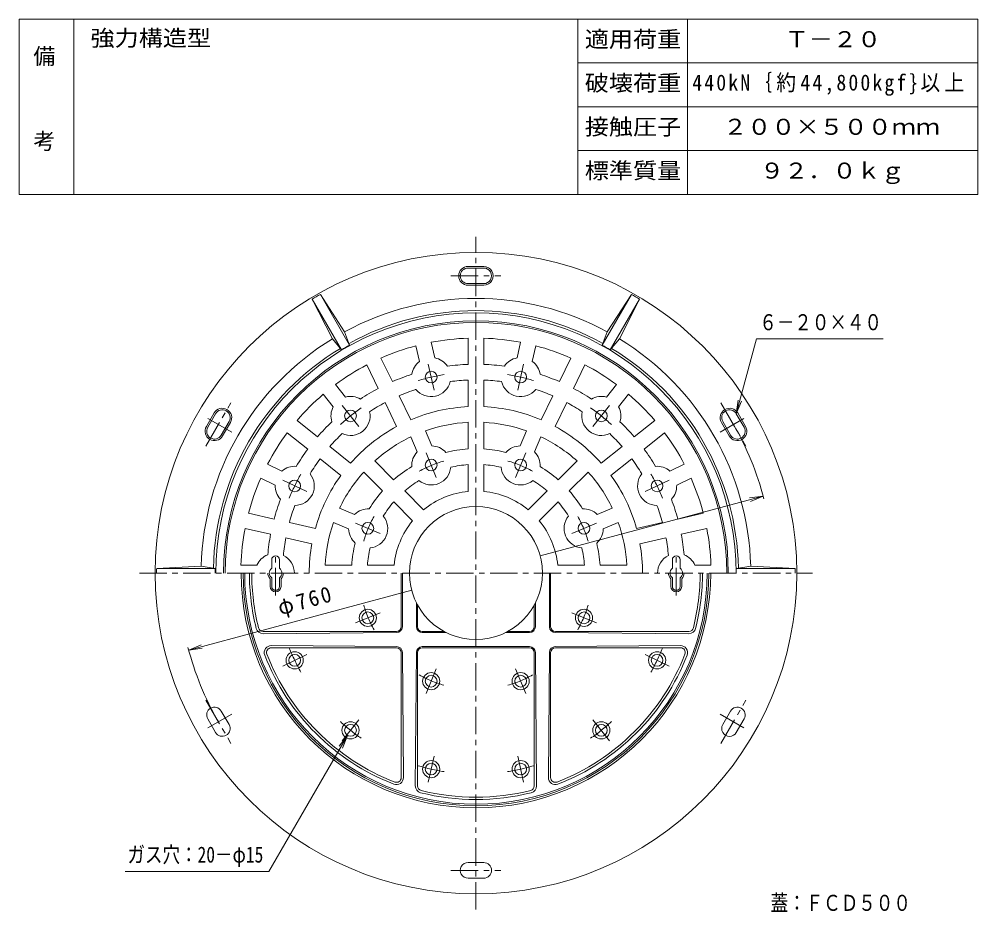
# Model space of a CAD drawing. Units: millimetres, scale not verified. Extents: x -687 to 538, y -936 to 985.
# Drawn here: x -687 to 538, y -156 to 985 of the extents above; entities that cross this region are included whole.
import ezdxf
from ezdxf.enums import TextEntityAlignment as Align

# ---------------------------------------------------------------- set-up
doc = ezdxf.new("R2010")
doc.units = ezdxf.units.MM
doc.header["$LTSCALE"] = 7
doc.linetypes.add('CHAIN1', pattern=[8, 5, -1, 1, -1])
for name, color, linetype, lineweight in [('0-0_通り芯', 7, 'Continuous', 18), ('0-1_躯体', 2, 'Continuous', 18), ('0-2_仕上', 3, 'Continuous', 18), ('0-4_その他', 7, 'Continuous', 18), ('0-5_寸法', 7, 'Continuous', 18), ('0-9', 7, 'CHAIN1', 18), ('F-0_F-0ﾚｲﾔ', 7, 'Continuous', 18)]:
    doc.layers.add(name, color=color, linetype=linetype, lineweight=lineweight)
doc.layers.add('F-4_F-4ﾚｲﾔ', color=2, linetype='Continuous')
doc.styles.add('ＭＳ ゴシック', font='')
doc.styles.get('ＭＳ ゴシック').set_extended_font_data('MS Gothic')

msp = doc.modelspace()

# ---------------------------------------------------------------- linework, layer by layer
at = {"layer": '0-0_通り芯'}
msp.add_line((-368.197, -104.158), (-551.871, -104.158), dxfattribs=at)
at = {"layer": '0-1_躯体'}
for p, q in [((-113.747, 669.274), (-93.747, 669.275)), ((-113.747, 667.275), (-93.747, 667.275)), ((-113.747, 647.274), (-93.747, 647.274)), ((-113.747, 645.275), (-93.747, 645.275)), ((-312.921, 627.575), (-287.08, 576.817)), ((-312.921, 627.575), (-275.484, 562.732)), ((-271.492, 585.817), (-302.529, 633.575)), ((-302.529, 633.575), (-265.092, 568.731)), ((95.035, 633.575), (57.597, 568.731)), ((95.035, 633.575), (63.998, 585.817)), ((105.427, 627.575), (67.99, 562.732)), ((79.586, 576.817), (105.427, 627.575)), ((-275.484, 562.732), (-287.08, 576.817)), ((-271.492, 585.817), (-265.092, 568.731)), ((57.597, 568.731), (63.998, 585.817)), ((79.586, 576.817), (67.99, 562.732)), ((-448.229, 464.614), (-438.229, 481.935)), ((-446.497, 463.614), (-436.497, 480.935)), ((229.003, 480.935), (239.003, 463.614)), ((230.735, 481.935), (240.735, 464.614)), ((-429.176, 453.614), (-419.176, 470.935)), ((-427.444, 452.614), (-417.444, 469.935)), ((209.95, 469.935), (219.95, 452.614)), ((211.682, 470.935), (221.682, 453.614)), ((-454.825, 286.275), (-436.828, 283.275)), ((229.334, 283.275), (247.331, 286.275)), ((304.209, 283.275), (229.334, 283.275)), ((304.209, 283.275), (247.331, 286.275)), ((-429.176, 100.935), (-419.176, 83.614)), ((211.682, 83.614), (221.682, 100.935)), ((-446.497, 90.935), (-436.497, 73.614)), ((229.003, 73.614), (239.003, 90.935)), ((-113.747, -92.725), (-93.747, -92.725)), ((-113.747, -112.725), (-93.747, -112.725))]:
    msp.add_line(p, q, dxfattribs=at)
at = {"layer": '0-1_躯体', "linetype": 'CHAIN1'}
for p, q in [((-135.747, 657.274), (-71.747, 657.275)), ((-448.837, 439.562), (-416.837, 494.987)), ((209.343, 494.987), (241.343, 439.562)), ((-415.866, 457.477), (-449.807, 477.073)), ((208.372, 457.477), (242.313, 477.073)), ((-448.837, 114.987), (-416.837, 59.562)), ((209.343, 59.562), (241.343, 114.987)), ((-415.866, 97.073), (-449.807, 77.477)), ((208.372, 97.073), (242.313, 77.477)), ((-135.747, -102.725), (-71.747, -102.725))]:
    msp.add_line(p, q, dxfattribs=at)
at = {"layer": '0-1_躯体'}
msp.add_lwpolyline([(-454.825, 286.275), (-511.703, 283.275), (-436.828, 283.275)], dxfattribs=at)
msp.add_circle((-103.747, 277.275), 410, dxfattribs=at)
for centre, radius, start, end in [((-113.747, 657.275), 12, 90.00021, 270.00021), ((-113.747, 657.275), 10, 90.00021, 270.00021), ((-93.747, 657.275), 12, 270.00021, 90.00021), ((-93.747, 657.275), 10, 270.00021, 90.00021), ((-103.747, 277.275), 408, 119.15738, 120.84262), ((-103.747, 277.275), 351.193, 61.46849, 118.53152), ((-103.747, 277.275), 408, 59.15738, 60.84262), ((-103.747, 277.275), 335.5, 61.09186, 118.90814), ((-103.747, 277.275), 332.5, 0, 180), ((-103.747, 277.275), 322.5, 0, 180), ((-103.747, 277.275), 351.193, 121.46849, 178.53152), ((-103.747, 277.275), 351.193, 1.46848, 58.53152), ((-103.747, 277.275), 335.5, 121.09186, 178.90814), ((-103.747, 277.275), 333.135, 118.968, 121.032), ((-103.747, 277.275), 333.135, 58.968, 61.032), ((-103.747, 277.275), 335.5, 1.09186, 58.90816), ((-180.85, 510.348), 1.5, 41.28191, 108.32831), ((-427.837, 475.935), 12, 330.00021, 150.00021), ((-427.837, 475.935), 10, 330.00021, 150.00021), ((220.343, 475.935), 12, 30.00021, 210.00021), ((220.343, 475.935), 10, 30.00021, 210.00021), ((-437.837, 458.614), 12, 150.00021, 330.00021), ((-437.837, 458.614), 10, 150.00021, 330.00021), ((230.343, 458.614), 12, 210.00021, 30.00021), ((230.343, 458.614), 10, 210.00021, 30.00021), ((-103.747, 277.275), 408, 179.15738, 180), ((-103.747, 277.275), 333.135, 178.968, 180), ((-103.747, 277.275), 408, 0, 0.84262), ((-103.747, 277.275), 300, 180, 0), ((-103.747, 277.275), 297.5, 180, 0), ((-437.837, 95.935), 10, 29.99979, 209.99979), ((230.343, 95.935), 10, 329.99979, 149.99979), ((-427.837, 78.614), 10, 209.99979, 29.99979), ((220.343, 78.614), 10, 149.99979, 329.99979), ((-113.747, -102.725), 10, 89.99979, 269.99979), ((-93.747, -102.725), 10, 269.99979, 89.99979)]:
    msp.add_arc(centre, radius, start, end, dxfattribs=at)
at = {"layer": '0-2_仕上', "linetype": 'CHAIN1'}
for p, q in [((-103.747, -152.725), (-103.747, 707.275)), ((-359.747, 248.833), (-359.747, 302.255)), ((152.253, 248.833), (152.253, 302.255)), ((-533.747, 277.275), (326.253, 277.275))]:
    msp.add_line(p, q, dxfattribs=at)
at = {"layer": '0-2_仕上'}
for p, q in [((-113.747, 544.087), (-113.747, 577.608)), ((-93.747, 544.087), (-93.747, 577.608)), ((-175.783, 547.944), (-180.327, 567.853)), ((-156.284, 552.395), (-160.828, 572.303)), ((-51.21, 552.395), (-46.666, 572.303)), ((-31.711, 547.944), (-27.167, 567.853)), ((-210.503, 522.003), (-225.047, 552.205)), ((3.009, 522.003), (17.553, 552.205)), ((-228.523, 513.326), (-243.067, 543.527)), ((21.028, 513.326), (35.573, 543.527)), ((-270.451, 502.354), (-283.184, 518.32)), ((-113.747, 490.04), (-113.747, 524.072)), ((-93.747, 490.04), (-93.747, 524.072)), ((62.958, 502.354), (75.69, 518.32)), ((-286.088, 489.884), (-298.82, 505.85)), ((-187.053, 473.308), (-201.819, 503.97)), ((-20.441, 473.308), (-5.675, 503.97)), ((78.594, 489.884), (91.326, 505.85)), ((-205.072, 464.63), (-219.838, 495.293)), ((-2.422, 464.63), (12.344, 495.293)), ((-306.115, 451.448), (-332.322, 472.348)), ((-113.747, 435.96), (-113.747, 470.015)), ((-93.747, 435.96), (-93.747, 470.015)), ((98.621, 451.448), (124.828, 472.348)), ((-318.585, 435.811), (-344.792, 456.711)), ((-160.296, 439.928), (-168.267, 459.171)), ((-47.198, 439.928), (-39.227, 459.171)), ((111.09, 435.811), (137.298, 456.711)), ((-178.774, 432.275), (-186.745, 451.517)), ((-28.72, 432.275), (-20.75, 451.517)), ((-263.859, 417.75), (-290.466, 438.969)), ((56.365, 417.75), (82.972, 438.969)), ((-351.601, 407.734), (-369.999, 416.594)), ((-276.328, 402.113), (-302.936, 423.332)), ((-232.964, 420.634), (-208.883, 396.553)), ((1.389, 396.553), (25.47, 420.634)), ((68.834, 402.113), (95.442, 423.332)), ((144.107, 407.734), (162.505, 416.594)), ((-223.025, 382.411), (-247.106, 406.492)), ((-113.747, 381.797), (-113.747, 415.914)), ((-93.747, 415.914), (-93.747, 381.797)), ((39.612, 406.492), (15.532, 382.411)), ((-360.279, 389.715), (-378.677, 398.575)), ((152.785, 389.714), (171.183, 398.575)), ((-194.709, 382.379), (-170.585, 358.254)), ((-36.909, 358.254), (-12.785, 382.379)), ((-184.727, 344.112), (-208.851, 368.237)), ((1.357, 368.237), (-22.767, 344.112)), ((-258.747, 352.302), (-277.989, 360.272)), ((51.253, 352.302), (70.495, 360.272)), ((-361.645, 346.395), (-394.325, 353.854)), ((154.151, 346.395), (186.831, 353.854)), ((-366.095, 326.897), (-398.776, 334.356)), ((-308.952, 334.369), (-342.132, 341.941)), ((-266.401, 333.824), (-285.643, 341.795)), ((58.907, 333.824), (78.149, 341.795)), ((101.458, 334.368), (134.638, 341.941)), ((158.601, 326.897), (191.282, 334.356)), ((-313.403, 314.87), (-346.582, 322.443)), ((105.909, 314.87), (139.088, 322.443)), ((-364.747, 283.52), (-364.747, 294.275)), ((-354.747, 283.52), (-354.747, 294.275)), ((147.253, 283.52), (147.253, 294.275)), ((157.253, 283.52), (157.253, 294.275)), ((-383.66, 287.275), (-404.081, 287.275)), ((-296.488, 287.275), (-262.432, 287.275)), ((-242.387, 287.275), (-208.27, 287.275)), ((0.776, 287.275), (34.893, 287.275)), ((54.938, 287.275), (88.994, 287.275)), ((176.166, 287.274), (196.586, 287.275)), ((-366.747, 270.133), (-366.747, 260.275)), ((-364.747, 271.03), (-364.747, 260.275)), ((-354.747, 271.03), (-354.747, 260.275)), ((-352.747, 270.133), (-352.747, 260.275)), ((-199.247, 208.775), (-199.247, 277.275)), ((-197.747, 208.714), (-197.747, 277.275)), ((-9.747, 208.714), (-9.747, 277.275)), ((-8.247, 208.775), (-8.247, 277.275)), ((145.253, 270.133), (145.253, 260.275)), ((147.253, 271.03), (147.253, 260.275)), ((157.253, 271.03), (157.253, 260.275)), ((159.253, 270.133), (159.253, 260.275)), ((-179.747, 208.775), (-179.747, 239.209)), ((-178.247, 208.775), (-178.247, 236.351)), ((-29.247, 208.775), (-29.247, 236.351)), ((-27.747, 208.775), (-27.747, 239.209)), ((-205.247, 202.775), (-375.754, 202.775)), ((-205.186, 201.214), (-375.696, 199.831)), ((-172.247, 202.775), (-144.671, 202.775)), ((-172.247, 201.275), (-141.813, 201.275)), ((-65.681, 201.275), (-35.247, 201.275)), ((-62.823, 202.775), (-35.247, 202.775)), ((-2.308, 201.214), (168.202, 199.831)), ((-2.247, 202.775), (168.26, 202.775)), ((-205.123, 183.336), (-365.122, 184.667)), ((-2.371, 183.336), (157.628, 184.667)), ((-205.247, 181.775), (-365.239, 181.775)), ((-199.247, 175.775), (-199.247, 15.783)), ((-197.686, 175.899), (-196.355, 15.899)), ((-179.807, 175.835), (-181.19, 5.326)), ((-178.247, 175.775), (-178.247, 5.267)), ((-172.308, 183.275), (-35.186, 183.275)), ((-172.247, 181.775), (-35.247, 181.775)), ((-29.247, 175.775), (-29.247, 5.267)), ((-27.687, 175.835), (-26.304, 5.326)), ((-9.808, 175.899), (-11.139, 15.899)), ((-8.247, 175.775), (-8.247, 15.783)), ((-2.247, 181.775), (157.745, 181.775))]:
    msp.add_line(p, q, dxfattribs=at)
for centre, radius, start, end in [((-103.747, 277.275), 320.5, 0, 180), ((-103.747, 277.275), 300.5, 91.90703, 100.95009), ((-103.747, 277.275), 300.5, 79.04987, 88.09294), ((-103.747, 277.275), 300.5, 104.76416, 113.80724), ((-103.747, 277.275), 300.5, 66.19273, 75.23579), ((-160.935, 527.831), 25, 33.90494, 79.2789), ((-46.559, 527.831), 25, 100.72084, 146.09508), ((-103.747, 277.275), 300.5, 117.62132, 126.66438), ((-160.935, 527.831), 25, 126.43513, 171.80937), ((-103.747, 277.275), 267, 92.14642, 97.84389), ((-103.747, 277.275), 267, 82.15607, 87.85358), ((-46.559, 527.831), 25, 8.19064, 53.56461), ((-103.747, 277.275), 300.5, 53.33557, 62.37865), ((-103.747, 277.275), 267, 107.87036, 113.56787), ((-103.747, 277.275), 267, 66.43213, 72.12959), ((-160.935, 527.831), 25, 219.01547, 346.69885), ((-103.747, 277.275), 247, 92.32025, 97.64478), ((-103.747, 277.275), 247, 82.35522, 87.67975), ((-46.559, 527.831), 25, 193.30115, 320.98453), ((-103.747, 277.275), 300.5, 130.47845, 139.52153), ((-263.984, 478.205), 25, 59.61923, 104.99319), ((-103.747, 277.275), 267, 117.86072, 123.55818), ((-103.747, 277.275), 247, 108.06952, 113.39397), ((-103.747, 277.275), 247, 66.60599, 71.93042), ((-103.747, 277.275), 267, 56.44177, 62.13928), ((56.49, 478.205), 25, 75.00655, 120.38078), ((-103.747, 277.275), 300.5, 40.47844, 49.5215), ((-103.747, 277.275), 247, 118.03458, 123.35901), ((-103.747, 277.275), 213, 92.69098, 113.02339), ((-103.747, 277.275), 213, 66.97662, 87.30904), ((-103.747, 277.275), 247, 56.64093, 61.96538), ((-263.984, 478.205), 25, 152.14943, 197.52367), ((-263.984, 478.205), 25, 244.72974, 12.41312), ((56.49, 478.205), 25, 167.58685, 295.27023), ((56.49, 478.205), 25, 342.47635, 27.85031), ((-103.747, 277.275), 267, 133.58466, 139.28217), ((-103.747, 277.275), 193, 92.97005, 109.52998), ((-103.747, 277.275), 193, 70.47002, 87.02995), ((-103.747, 277.275), 267, 40.71783, 46.4153), ((-103.747, 277.275), 300.5, 143.33562, 152.37868), ((-103.747, 277.275), 247, 133.78381, 139.10826), ((-103.747, 277.275), 213, 118.40521, 138.73763), ((-103.747, 277.275), 213, 41.26233, 61.59474), ((-103.747, 277.275), 247, 40.89169, 46.21613), ((-103.747, 277.275), 300.5, 27.62129, 36.66437), ((-103.747, 277.275), 193, 115.47003, 132.02997), ((-103.747, 277.275), 193, 47.97003, 64.53), ((-103.747, 277.275), 267, 143.57501, 149.27248), ((-160.767, 414.933), 25, 136.07799, 183.25966), ((-160.767, 414.933), 25, 41.74034, 88.92201), ((-103.747, 277.275), 159, 93.60591, 103.96284), ((-103.747, 277.275), 159, 76.03716, 86.39409), ((-46.727, 414.933), 25, 91.07799, 138.25966), ((-46.727, 414.933), 25, 356.74031, 43.92183), ((-103.747, 277.275), 267, 30.72749, 36.425), ((-103.747, 277.275), 247, 143.74887, 149.0733), ((-103.747, 277.275), 247, 30.92665, 36.2511), ((-335.296, 388.783), 25, 85.33353, 130.70749), ((-103.747, 277.275), 193, 137.97003, 154.53), ((-103.747, 277.275), 159, 121.03716, 131.3941), ((-160.767, 414.933), 25, 230.56476, 354.43529), ((-103.747, 277.275), 139, 94.12556, 103.3681), ((-103.747, 277.275), 139, 76.63193, 85.87444), ((-46.727, 414.933), 25, 185.56476, 309.43529), ((-103.747, 277.275), 159, 48.60588, 58.96286), ((-103.747, 277.275), 193, 25.47003, 42.02997), ((127.802, 388.783), 25, 49.29227, 94.6665), ((-103.747, 277.275), 300.5, 156.19275, 165.23582), ((-335.296, 388.783), 25, 270.44403, 38.12741), ((-103.747, 277.275), 213, 144.11951, 164.45192), ((-103.747, 277.275), 139, 121.63193, 130.87444), ((-103.747, 277.275), 139, 49.12556, 58.3681), ((-103.747, 277.275), 213, 15.54805, 35.88046), ((127.802, 388.783), 25, 141.87257, 269.55595), ((-103.747, 277.275), 300.5, 14.76416, 23.80722), ((-335.296, 388.783), 25, 177.86372, 223.23796), ((-103.747, 277.275), 159, 138.60588, 148.96286), ((-103.747, 277.275), 105, 95.465, 129.53497), ((-103.747, 277.275), 105, 50.465, 84.53497), ((-103.747, 277.275), 159, 31.03716, 41.3941), ((127.802, 388.783), 25, 316.76207, 2.13603), ((-103.747, 277.275), 267, 159.29895, 164.99646), ((-103.747, 277.275), 139, 139.12556, 148.3681), ((-103.747, 277.275), 139, 31.63193, 40.87444), ((-103.747, 277.275), 267, 15.00356, 20.70102), ((-103.747, 277.275), 247, 159.49811, 164.82256), ((-241.405, 334.294), 25, 86.74031, 133.92183), ((-103.747, 277.275), 85, 0, 180), ((33.911, 334.294), 25, 46.07799, 93.25966), ((-103.747, 277.275), 247, 15.17741, 20.50185), ((-241.405, 334.294), 25, 275.56476, 39.43529), ((-103.747, 277.275), 105, 140.465, 174.53497), ((-103.747, 277.275), 105, 5.465, 39.53497), ((33.911, 334.294), 25, 140.56476, 264.43529), ((-103.747, 277.275), 300.5, 169.0499, 178.09296), ((-103.747, 277.275), 193, 160.47003, 177.02997), ((-241.405, 334.294), 25, 181.07799, 228.25966), ((33.911, 334.294), 25, 311.74031, 358.92183), ((-103.747, 277.275), 193, 2.97003, 19.53), ((-103.747, 277.275), 300.5, 1.90701, 10.95009), ((-103.747, 277.275), 267, 169.28929, 174.98676), ((-103.747, 277.275), 247, 169.46315, 174.78758), ((-103.747, 277.275), 247, 5.21237, 10.53682), ((-103.747, 277.275), 267, 5.01321, 10.71072), ((-103.747, 277.275), 213, 169.83379, 180), ((-103.747, 277.275), 159, 166.03716, 176.3941), ((-103.747, 277.275), 139, 166.63193, 175.87444), ((-103.747, 277.275), 139, 4.12556, 13.3681), ((-103.747, 277.275), 159, 3.60588, 13.96286), ((-103.747, 277.275), 213, 0, 10.16618), ((-360.747, 277.275), 25, 111.04781, 156.42177), ((-359.747, 294.275), 5, 0, 180), ((-360.747, 277.275), 25, 0, 63.84169), ((153.253, 277.275), 25, 116.15829, 180), ((152.253, 294.275), 5, 0, 180), ((153.253, 277.275), 25, 23.57799, 68.95222), ((-359.747, 277.275), 8, 128.68173, 231.31827), ((-359.747, 277.275), 8, 308.68173, 51.31827), ((152.253, 277.275), 8, 128.68173, 231.31827), ((152.253, 277.275), 8, 308.68173, 51.31827), ((-103.747, 277.275), 295.5, 180, 0), ((-103.747, 277.275), 289.5, 180, 194.12309), ((-103.747, 277.275), 286.5, 180, 194.13496), ((-359.747, 277.275), 10, 180, 225.57294), ((-359.747, 277.275), 10, 314.42706, 0), ((-103.747, 277.275), 85, 180, 0), ((152.253, 277.275), 10, 180, 225.57294), ((152.253, 277.275), 10, 314.42706, 0), ((-103.747, 277.275), 286.5, 345.86504, 0), ((-103.747, 277.275), 289.5, 345.87691, 0), ((-359.747, 260.275), 7, 180, 0), ((-359.747, 260.275), 5, 180, 0), ((152.253, 260.275), 7, 180, 0), ((152.253, 260.275), 5, 180, 0), ((-205.247, 208.775), 6, 270, 0), ((-205.247, 208.714), 7.5, 270.46503, 0), ((-172.247, 208.775), 7.5, 180, 270), ((-172.247, 208.775), 6, 180, 270), ((-35.247, 208.775), 6, 270, 0), ((-35.247, 208.775), 7.5, 270, 0), ((-2.247, 208.714), 7.5, 180, 269.53497), ((-2.247, 208.775), 6, 180, 270), ((-375.769, 208.831), 9, 194.12323, 270.46454), ((-375.754, 208.775), 6, 194.1351, 270), ((168.275, 208.831), 9, 269.53546, 345.87677), ((168.26, 208.775), 6, 270, 345.8649), ((-365.197, 175.667), 9, 89.52316, 201.23766), ((157.703, 175.667), 9, 338.76234, 90.47684), ((-103.747, 277.275), 289.5, 201.23764, 248.76236), ((-365.239, 175.775), 6, 90, 201.21431), ((-103.747, 277.275), 286.5, 201.21411, 248.78589), ((-205.247, 175.775), 6, 0, 90), ((-205.186, 175.836), 7.5, 0.47693, 89.52307), ((-172.308, 175.775), 7.5, 90, 179.53497), ((-172.247, 175.775), 6, 90, 180), ((-35.247, 175.775), 6, 0, 90), ((-35.186, 175.775), 7.5, 0.46503, 90), ((-2.309, 175.836), 7.5, 90.47693, 179.52307), ((-2.247, 175.775), 6, 90, 180), ((-103.747, 277.275), 286.5, 291.21413, 338.78589), ((-103.747, 277.275), 289.5, 291.23764, 338.76236), ((157.745, 175.775), 6, 338.78569, 90), ((-205.355, 15.824), 9, 248.76234, 0.47684), ((-205.247, 15.783), 6, 248.78569, 0), ((-2.139, 15.824), 9, 179.52316, 291.23766), ((-2.247, 15.783), 6, 180, 291.21431), ((-172.191, 5.253), 9, 179.53546, 255.87677), ((-172.247, 5.267), 6, 180, 255.8649), ((-35.247, 5.267), 6, 284.1351, 0), ((-35.303, 5.253), 9, 284.12323, 0.46454), ((-103.747, 277.275), 289.5, 255.87691, 284.12309), ((-103.747, 277.275), 286.5, 255.86504, 284.13493)]:
    msp.add_arc(centre, radius, start, end, dxfattribs=at)
at = {"layer": '0-4_その他'}
for p, q in [((-21.643, 299.274), (263.305, 375.626)), ((263.305, 375.626), (245.955, 373.342)), ((263.305, 375.626), (247.137, 368.929)), ((-470.799, 178.923), (-185.851, 255.275)), ((-470.799, 178.923), (-454.631, 185.62)), ((-470.799, 178.923), (-453.449, 181.208))]:
    msp.add_line(p, q, dxfattribs=at)
for start, end in [(14.47227, 30.00002), (194.47227, 209.99998)]:
    msp.add_arc((-103.747, 277.275), 380, start, end, dxfattribs=at)
at = {"layer": '0-5_寸法'}
for p, q in [((229.003, 480.935), (254.704, 576.855)), ((254.704, 576.855), (416.75, 576.855)), ((229.003, 480.935), (231.287, 498.285)), ((229.003, 480.935), (235.7, 497.103)), ((-267.734, 69.848), (-368.197, -104.158)), ((-267.734, 69.848), (-278.388, 55.964)), ((-267.734, 69.848), (-274.431, 53.68))]:
    msp.add_line(p, q, dxfattribs=at)
at = {"layer": '0-9'}
for p, q in [((-164.734, 544.474), (-157.136, 511.188)), ((-42.76, 544.474), (-50.358, 511.188)), ((-274.627, 491.552), (-253.34, 464.858)), ((67.133, 491.552), (45.846, 464.858)), ((-167.493, 431.171), (-154.427, 399.628)), ((-40.001, 431.171), (-53.067, 399.628)), ((-350.677, 396.19), (-319.915, 381.376)), ((143.182, 396.19), (112.421, 381.376)), ((-257.643, 341.021), (-226.1, 327.955)), ((50.149, 341.021), (18.606, 327.955)), ((-257.643, 213.528), (-226.1, 226.594)), ((50.149, 213.528), (18.606, 226.594)), ((-350.677, 158.36), (-319.915, 173.173)), ((143.182, 158.36), (112.421, 173.173)), ((-167.493, 123.378), (-154.427, 154.921)), ((-40.001, 123.378), (-53.067, 154.921)), ((-274.627, 62.997), (-253.34, 89.691)), ((67.133, 62.997), (45.846, 89.691)), ((-164.734, 10.075), (-157.136, 43.361)), ((-42.76, 10.075), (-50.358, 43.361))]:
    msp.add_line(p, q, dxfattribs=at)
at = {"layer": '0-9', "linetype": 'Continuous'}
for centre, radius in [((-160.935, 527.831), 7.5), ((-46.559, 527.831), 7.5), ((-263.984, 478.205), 7.5), ((56.49, 478.205), 7.5), ((-160.96, 415.399), 7.5), ((-46.534, 415.399), 7.5), ((-335.296, 388.783), 7.5), ((127.802, 388.783), 7.5), ((-241.872, 334.488), 7.5), ((34.378, 334.488), 7.5), ((-241.872, 220.061), 11), ((-241.872, 220.061), 7.5), ((34.378, 220.061), 11), ((34.378, 220.061), 7.5), ((-335.296, 165.766), 11), ((-335.296, 165.766), 7.5), ((127.802, 165.766), 11), ((127.802, 165.766), 7.5), ((-160.96, 139.15), 11), ((-46.534, 139.15), 11), ((-160.96, 139.15), 7.5), ((-46.534, 139.15), 7.5), ((-263.984, 76.343), 11), ((56.49, 76.343), 11), ((-263.984, 76.343), 7.5), ((56.49, 76.343), 7.5), ((-160.935, 26.718), 11), ((-46.559, 26.718), 11), ((-160.935, 26.718), 7.5), ((-46.559, 26.718), 7.5)]:
    msp.add_circle(centre, radius, dxfattribs=at)
at = {"layer": '0-9'}
for centre, radius, start, end in [((-103.966, 278.25), 256, 99.03731, 106.67862), ((-103.528, 278.25), 256, 73.32138, 80.96269), ((-104.372, 278.055), 256, 124.7502, 132.39149), ((-103.122, 278.055), 256, 47.60851, 55.2498), ((-105.471, 281.437), 144.495, 105.74332, 119.25635), ((-102.023, 281.437), 144.495, 60.74365, 74.25668), ((-104.648, 277.708), 256, 150.4651, 158.10635), ((-102.846, 277.708), 256, 21.89365, 29.5349), ((-107.909, 278.999), 144.495, 150.74353, 164.25661), ((-99.585, 278.999), 144.495, 15.74339, 29.25647), ((-107.909, 275.551), 144.495, 195.74339, 209.25647), ((-99.585, 275.551), 144.495, 330.74353, 344.25661), ((-104.648, 276.841), 256, 201.89365, 209.5349), ((-102.846, 276.841), 256, 330.4651, 338.10635), ((-105.471, 273.113), 144.495, 240.74365, 254.25668), ((-102.023, 273.113), 144.495, 285.74332, 299.25635), ((-104.372, 276.494), 256, 227.60851, 235.2498), ((-103.122, 276.494), 256, 304.7502, 312.39149), ((-103.966, 276.299), 256, 253.32138, 260.96269), ((-103.528, 276.299), 256, 279.03731, 286.67862)]:
    msp.add_arc(centre, radius, start, end, dxfattribs=at)
at = {"layer": 'F-0_F-0ﾚｲﾔ'}
for p, q in [((537.6, 985.367), (-687.4, 985.367)), ((-687.4, 761.367), (-687.4, 985.367)), ((-617.4, 761.367), (-617.4, 985.367)), ((26.6, 761.367), (26.6, 985.367)), ((166.6, 761.367), (166.6, 985.367)), ((537.6, 761.367), (537.6, 985.367)), ((537.6, 929.367), (26.6, 929.367)), ((537.6, 873.367), (26.6, 873.367)), ((537.6, 817.367), (26.6, 817.367)), ((537.6, 761.367), (-687.4, 761.367))]:
    msp.add_line(p, q, dxfattribs=at)

# ---------------------------------------------------------------- texts
at = {"layer": '0-4_その他', "color": 2, "insert": (-352.513, 217.865), "char_height": 20.53, "attachment_point": 7, "rotation": 15, "style": 'ＭＳ ゴシック'}
msp.add_mtext('\\T1.21;\\W0.95;φ760', dxfattribs=at)
at = {"layer": '0-5_寸法', "color": 6, "style": 'ＭＳ ゴシック', "width": 0.8}
for s, p in [('６－２０×４０', (258.299, 581.582)), ('ガス穴：20－φ15', (-549.095, -98.941)), ('蓋：ＦＣＤ５００', (272.828, -160.653))]:
    msp.add_text(s, height=20.53, dxfattribs=at).set_placement(p, align=Align.BOTTOM_LEFT)
at = {"layer": 'F-4_F-4ﾚｲﾔ', "style": 'ＭＳ ゴシック', "width": 1.1}
for s, p in [('強力構造型', (-596.263, 944.773)), ('適用荷重', (35.35, 943.367)), ('Ｔ－２０', (290.85, 943.367)), ('破壊荷重', (35.35, 887.367)), ('接触圧子', (35.35, 831.367)), ('２００×５００ｍｍ', (212.1, 831.367)), ('標準質量', (35.35, 775.367)), ('９２．０ｋｇ', (259.35, 775.367))]:
    msp.add_text(s, height=20.53, dxfattribs=at).set_placement(p, align=Align.BOTTOM_LEFT)
at = {"layer": 'F-4_F-4ﾚｲﾔ', "style": 'ＭＳ ゴシック'}
for s, p in [('備', (-669.253, 921.639)), ('考', (-669.253, 812.968))]:
    msp.add_text(s, height=20.53, dxfattribs=at).set_placement(p, align=Align.BOTTOM_LEFT)
at = {"layer": 'F-4_F-4ﾚｲﾔ', "insert": (172.725, 887.367), "char_height": 20.53, "attachment_point": 7, "style": 'ＭＳ ゴシック'}
msp.add_mtext('\\T1.22;\\W0.9;440kN｛約44,800kgf\\}以上', dxfattribs=at)

doc.saveas('drawing.dxf')
